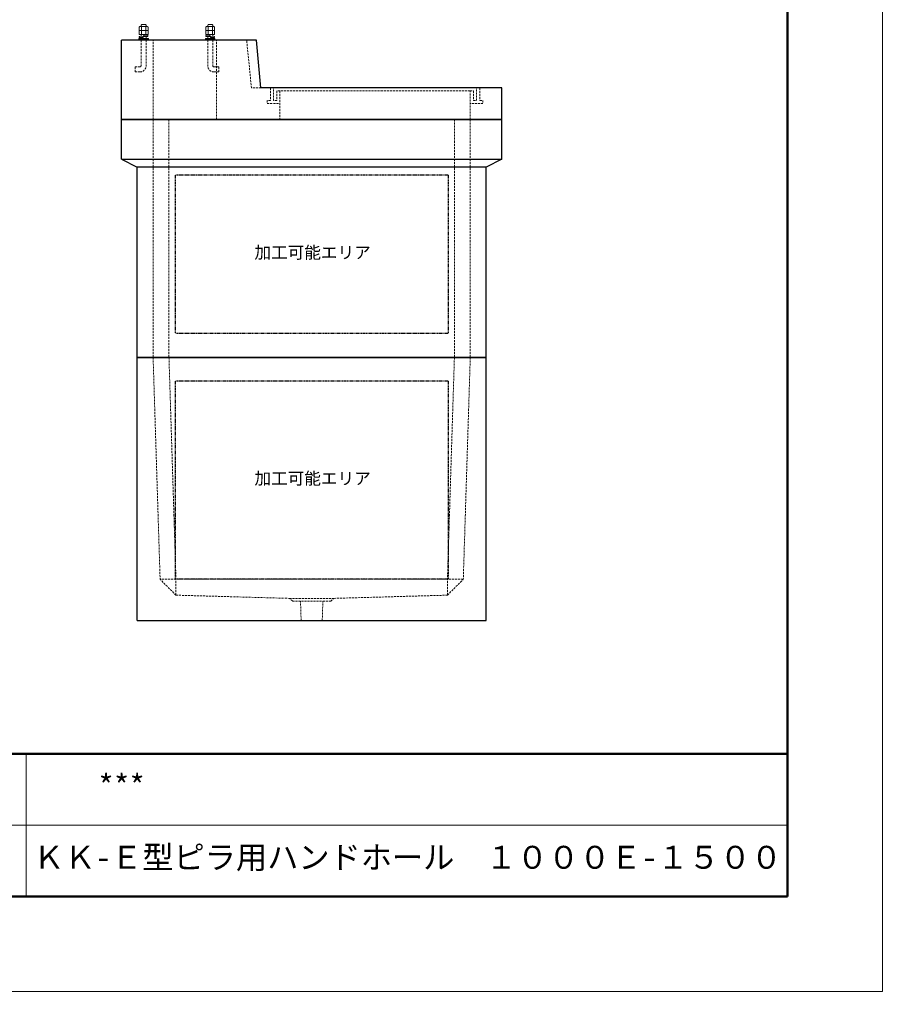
# Model space of a CAD drawing. Units: millimetres, scale not verified. Extents: x -4455 to 4455, y -3150 to 3150.
# Drawn here: x 1733 to 4455, y -3150 to -84 of the extents above; entities that cross this region are included whole.
import ezdxf
from ezdxf.enums import TextEntityAlignment as Align

# ---------------------------------------------------------------- set-up
doc = ezdxf.new("R2010")
doc.units = ezdxf.units.MM
doc.header["$LTSCALE"] = 20
doc.linetypes.add('USER1', pattern=[9.525, 6.35, -3.175])
doc.linetypes.add('USER2', pattern=[20, 10, -2, 2, -2, 2, -2])
for name, color, linetype, lineweight in [('0-0_D-TTL', 158, 'Continuous', 20), ('0-1_Defpoints', 7, 'Continuous', 18), ('0-2_D-TTL-FRAM1', 143, 'Continuous', 13), ('0-3_D-TTL-TXT', 7, 'Continuous', 13), ('0-7_D-STR', 7, 'Continuous', 25), ('0-9_D-STR-STR2', 1, 'Continuous', 13), ('0-A_D-STR-STR4', 143, 'USER1', 13), ('0-C_D-STR-STR5', 230, 'USER2', 25)]:
    doc.layers.add(name, color=color, linetype=linetype, lineweight=lineweight)
doc.styles.add('ＭＳ ゴシック', font='')
doc.styles.get('ＭＳ ゴシック').set_extended_font_data('MS Gothic')

# ---------------------------------------------------------------- blocks, each defined once
blk = doc.blocks.new('A$C4DE05FD1')
at = {"layer": '0-0_D-TTL', "color": 143, "lineweight": 50}
for p in [(114800, 76000), (4000, 4000)]:
    blk.add_line(p, (114800, 4000), dxfattribs=at)
at = {"layer": '0-1_Defpoints', "color": 143}
for p in [(118800, 84000), (0, 0)]:
    blk.add_line(p, (118800, 0), dxfattribs=at)
at = {"layer": '0-2_D-TTL-FRAM1', "lineweight": 50}
blk.add_line((38800, 10000), (114800, 10000), dxfattribs=at)
at = {"layer": '0-2_D-TTL-FRAM1'}
for p, q in [((82800, 10000), (82800, 4000)), ((64800, 7000), (114800, 7000))]:
    blk.add_line(p, q, dxfattribs=at)
blk = doc.blocks.new('A$C7CE826D1')
at = {"layer": '0-7_D-STR'}
for p, q in [((-11000, 0), (11000, 0)), ((-11000, -16600), (-11000, 0)), ((11000, -16600), (11000, 0)), ((-11000, -16600), (11000, -16600))]:
    blk.add_line(p, q, dxfattribs=at)
at = {"layer": '0-7_D-STR', "linetype": 'USER1', "lineweight": 13}
for p, q in [((-10000, 0), (-9560, -14000)), ((-9000, 0), (-8560, -14000)), ((9000, 0), (8560, -14000)), ((10000, 0), (9560, -14000)), ((-8560, -15000), (-9560, -14000)), ((9560, -14000), (-9560, -14000)), ((-8560, -15000), (-8560, -14000)), ((8560, -15000), (9560, -14000)), ((8560, -15000), (8560, -14000)), ((-8560, -15000), (-1400, -15200)), ((-1200, -15380), (-1400, -15200)), ((1400, -15200), (-1400, -15200)), ((1200, -15380), (1400, -15200)), ((8560, -15000), (1400, -15200)), ((1200, -15380), (-1200, -15380)), ((-666, -16600), (-705, -15380)), ((666, -16600), (705, -15380))]:
    blk.add_line(p, q, dxfattribs=at)
at = {"layer": '0-C_D-STR-STR5'}
for p, q in [((8600, -1500), (-8600, -1500)), ((-8600, -1500), (-8600, -14000)), ((8600, -1500), (8600, -14000)), ((8600, -14000), (-8600, -14000))]:
    blk.add_line(p, q, dxfattribs=at)
blk = doc.blocks.new('A$C01CF2EB6')
at = {"layer": '0-7_D-STR'}
for p, q in [((12000, 15000), (-12000, 15000)), ((-12000, 12500), (-12000, 15000)), ((12000, 12500), (12000, 15000)), ((-12000, 12500), (-11000, 12000)), ((-12000, 12500), (12000, 12500)), ((12000, 12500), (11000, 12000)), ((-11000, 0), (-11000, 12000)), ((11000, 12000), (-11000, 12000)), ((11000, 0), (11000, 12000)), ((11000, 0), (-11000, 0))]:
    blk.add_line(p, q, dxfattribs=at)
at = {"layer": '0-7_D-STR', "linetype": 'USER1', "lineweight": 13}
for p, q in [((-10000, 15000), (-10000, 0)), ((-9000, 15000), (-9000, 0)), ((9000, 15000), (9000, 0)), ((10000, 15000), (10000, 0))]:
    blk.add_line(p, q, dxfattribs=at)
at = {"layer": '0-C_D-STR-STR5'}
for p, q in [((8600, 11500), (8600, 1500)), ((8600, 1500), (-8600, 1500))]:
    blk.add_line(p, q, dxfattribs=at)
blk.add_lwpolyline([(8600, 11500), (-8600, 11500), (-8600, 1500)], dxfattribs=at)
blk = doc.blocks.new('A$C44C4220A')
at = {"layer": '0-9_D-STR-STR2'}
for p, q in [((-160, -40), (-120, 0)), ((-120, 0), (120, 0)), ((160, -40), (120, 0)), ((-277.1, -167.2), (-230, -140)), ((-277.1, -390), (-277.1, -167.2)), ((-277.1, -417.2), (-230, -390)), ((-277.1, -390), (277.1, -390)), ((-277.1, -640), (-277.1, -417.2)), ((-160, -140), (-160, -40)), ((-138.6, -640), (-138.6, -140)), ((138.6, -640), (138.6, -140)), ((160, -140), (160, -40)), ((277.1, -390), (277.1, -167.2)), ((277.1, -640), (277.1, -417.2)), ((-277.1, -640), (277.1, -640)), ((-270, -777.1), (-270, -817.1)), ((-252.7, -757.3), (-160, -744.8)), ((-250, -757.1), (-20, -744.3)), ((-250, -837.1), (-20, -824.3)), ((-160, -752.1), (-160, -640)), ((-160, -880.6), (-160, -832.1)), ((-160, -1000), (-160, -930.6)), ((-20, -744.3), (-20, -824.3)), ((20, -674.4), (248.9, -687.2)), ((20, -674.4), (20, -754.4)), ((20, -754.4), (248.9, -767.2)), ((160, -682.2), (160, -640)), ((160, -880.6), (160, -762.3)), ((160, -780), (248.9, -767.2)), ((160, -1000), (160, -930.6)), ((268.9, -706.8), (268.9, -747.2))]:
    blk.add_line(p, q, dxfattribs=at)
at = {"layer": '0-9_D-STR-STR2', "linetype": 'USER1'}
for p, q in [((-160, -1000), (-160, -2600)), ((160, -1000), (160, -2600)), ((-540, -2680), (-240, -2680))]:
    blk.add_line(p, q, dxfattribs=at)
at = {"layer": '0-9_D-STR-STR2'}
for points in [[(277.1, -167.2), (230, -140), (-230, -140)], [(277.1, -417.2), (230, -390), (-230, -390)]]:
    blk.add_lwpolyline(points, dxfattribs=at)
blk.add_lwpolyline([(-300, -880.6), (300, -880.6), (300, -930.6), (-300, -930.6)], close=True, dxfattribs=at)
at = {"layer": '0-9_D-STR-STR2', "linetype": 'USER1'}
blk.add_lwpolyline([(-540, -2680), (-540, -3000), (-240, -3000)], dxfattribs=at)
at = {"layer": '0-9_D-STR-STR2'}
for centre, start, end in [((-250, -777.1), 90, 180), ((-250, -817.1), 180, 270), ((248.9, -707.2), 0, 90), ((248.9, -747.2), 270, 0)]:
    blk.add_arc(centre, 20, start, end, dxfattribs=at)
at = {"layer": '0-9_D-STR-STR2', "linetype": 'USER1'}
for radius in [400, 80]:
    blk.add_arc((-240, -2600), radius, 270, 0, dxfattribs=at)
blk = doc.blocks.new('A$C45EB1FDC')
at = {"layer": '0-7_D-STR'}
for p, q in [((3200, 2000), (3482.1, 5000)), ((3482.1, 5000), (12000, 5000)), ((12000, 0), (12000, 5000)), ((-12000, 2000), (3200, 2000)), ((-12000, 0), (-12000, 2000)), ((12000, 0), (-12000, 0))]:
    blk.add_line(p, q, dxfattribs=at)
at = {"layer": '0-7_D-STR', "linetype": 'USER1', "lineweight": 13}
for p, q in [((3800, 2000), (4100, 5000)), ((6000, 0), (6000, 5000)), ((10000, 0), (10000, 5000)), ((3200, 2000), (3800, 2000)), ((-10000, 0), (-10000, 1800)), ((2000, 1800), (2000, 0))]:
    blk.add_line(p, q, dxfattribs=at)
at = {"layer": '0-A_D-STR-STR4'}
for points in [[(-10600, 2000), (-10600, 1200), (-10800, 1200), (-10800, 1000), (-10000, 1000)], [(-10000, 1800), (-10200, 1800), (-10200, 1200), (-10400, 1200), (-10400, 2000)], [(2600, 2000), (2600, 1200), (2800, 1200), (2800, 1000), (2000, 1000)], [(2200, 1800), (2200, 1200), (2400, 1200), (2400, 2000)], [(-10000, 1800), (2000, 1800), (2200, 1800)]]:
    blk.add_lwpolyline(points, dxfattribs=at)
at = {"layer": '0-7_D-STR'}
blk.add_blockref('A$C44C4220A', (6400, 6000), dxfattribs=at)
at = {"layer": '0-7_D-STR', "xscale": -1}
blk.add_blockref('A$C44C4220A', (10600, 6000), dxfattribs=at)

msp = doc.modelspace()

# ---------------------------------------------------------------- block references
at = {"layer": '0-0_D-TTL', "xscale": 0.075, "yscale": 0.075}
msp.add_blockref('A$C4DE05FD1', (-4455, -3150), dxfattribs=at)
at = {"layer": '0-7_D-STR', "yscale": 0.05}
for name, p, xscale in [('A$C45EB1FDC', (2655, -400), -0.05), ('A$C01CF2EB6', (2655, -1150), 0.05), ('A$C7CE826D1', (2655, -1150), 0.05)]:
    msp.add_blockref(name, p, dxfattribs=dict(at, xscale=xscale))

# ---------------------------------------------------------------- texts
at = {"layer": '0-3_D-TTL-TXT', "style": 'ＭＳ ゴシック'}
for s, p in [('***', (1981.99, -2559.3)), ('ＫＫ-Ｅ型ピラ用ハンドホール\u3000１０００Ｅ-１５００', (1776.68, -2784.3))]:
    msp.add_text(s, height=72.14, dxfattribs=at).set_placement(p, align=Align.BOTTOM_LEFT)
at = {"layer": '0-C_D-STR-STR5', "style": 'ＭＳ ゴシック'}
for p in [(2474.53, -850), (2474.53, -1562.5)]:
    msp.add_text('加工可能エリア', height=38.42, dxfattribs=at).set_placement(p, align=Align.BOTTOM_LEFT)

doc.saveas('drawing.dxf')
